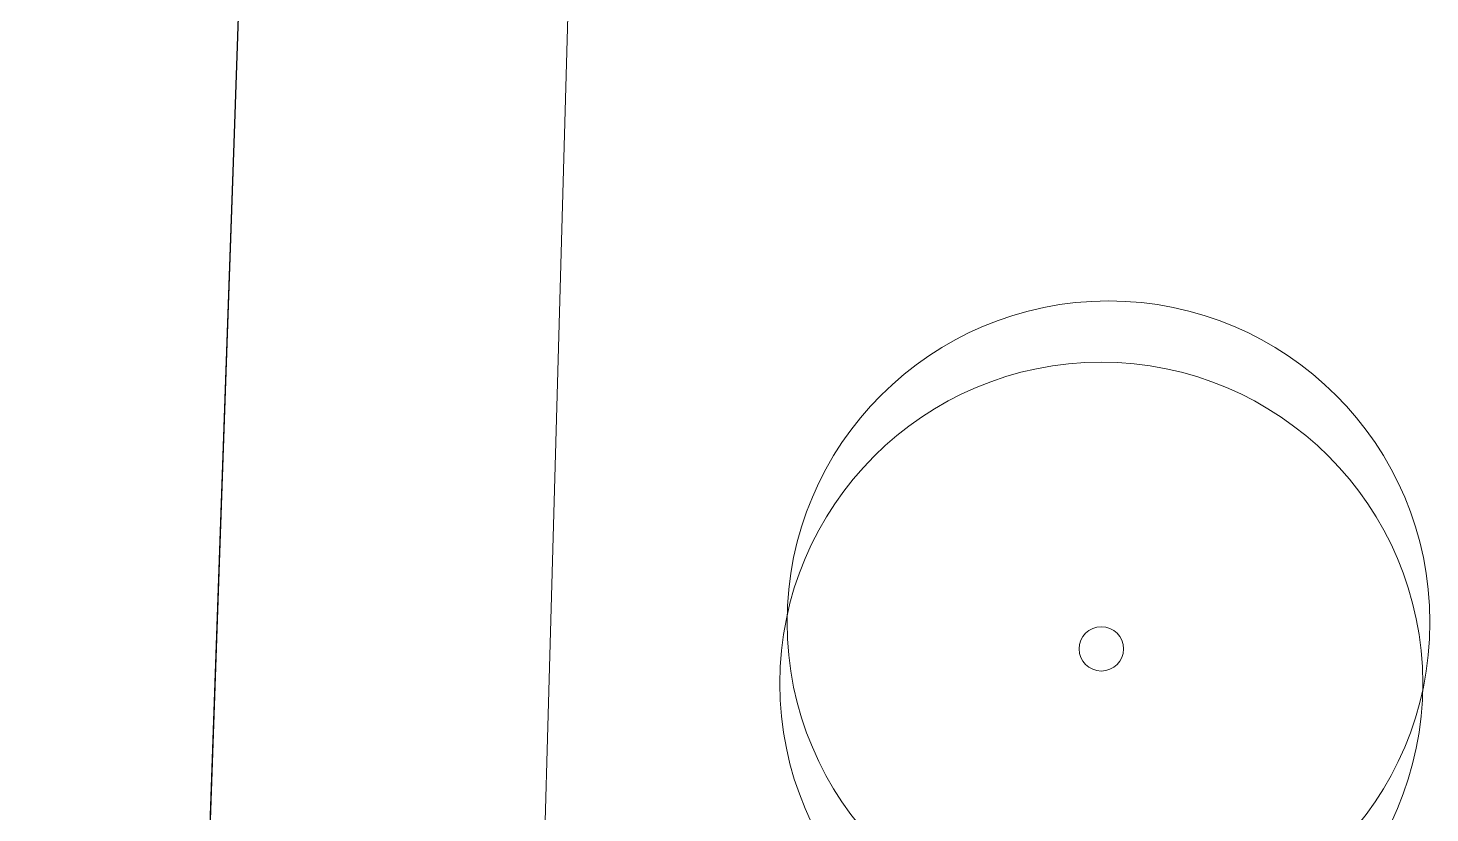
# Model space of a CAD drawing. Header units: metres. Extents: x -442 to 316, y -503 to 125.
# Drawn here: x 91.02 to 97.71, y -448.92 to -445.17 of the extents above; entities that cross this region are included whole.
import ezdxf

# ---------------------------------------------------------------- set-up
doc = ezdxf.new("R2010")
doc.units = ezdxf.units.M
doc.layers.add('katastr', color=3, linetype='Continuous')
doc.layers.add('stávající stromy', color=86, linetype='Continuous')
doc.layers.add('Standard', color=7, linetype='Continuous', lineweight=25)

msp = doc.modelspace()

# ---------------------------------------------------------------- linework, layer by layer
at = {"layer": 'katastr', "linetype": 'Continuous', "lineweight": 0, "flags": 128}
for points in [[(93.474685, -449.357171), (94.283938, -420.622619)], [(91.016876, -473.848613), (92.000888, -445.721846)]]:
    msp.add_lwpolyline(points, dxfattribs=at)
at = {"layer": 'Standard', "color": 7, "linetype": 'ByBlock', "lineweight": 25}
for p, q in [((92.000888, -445.721846), (92.879488, -420.608122)), ((91.016876, -473.848613), (92.000888, -445.721846))]:
    msp.add_line(p, q, dxfattribs=at)
at = {"layer": 'stávající stromy', "linetype": 'Continuous', "lineweight": 0}
for centre, radius in [((96.175884, -448.011125), 1.53477), ((96.141467, -448.303526), 1.53477), ((96.141467, -448.138299), 0.105953)]:
    msp.add_circle(centre, radius, dxfattribs=at)

doc.saveas('drawing.dxf')
